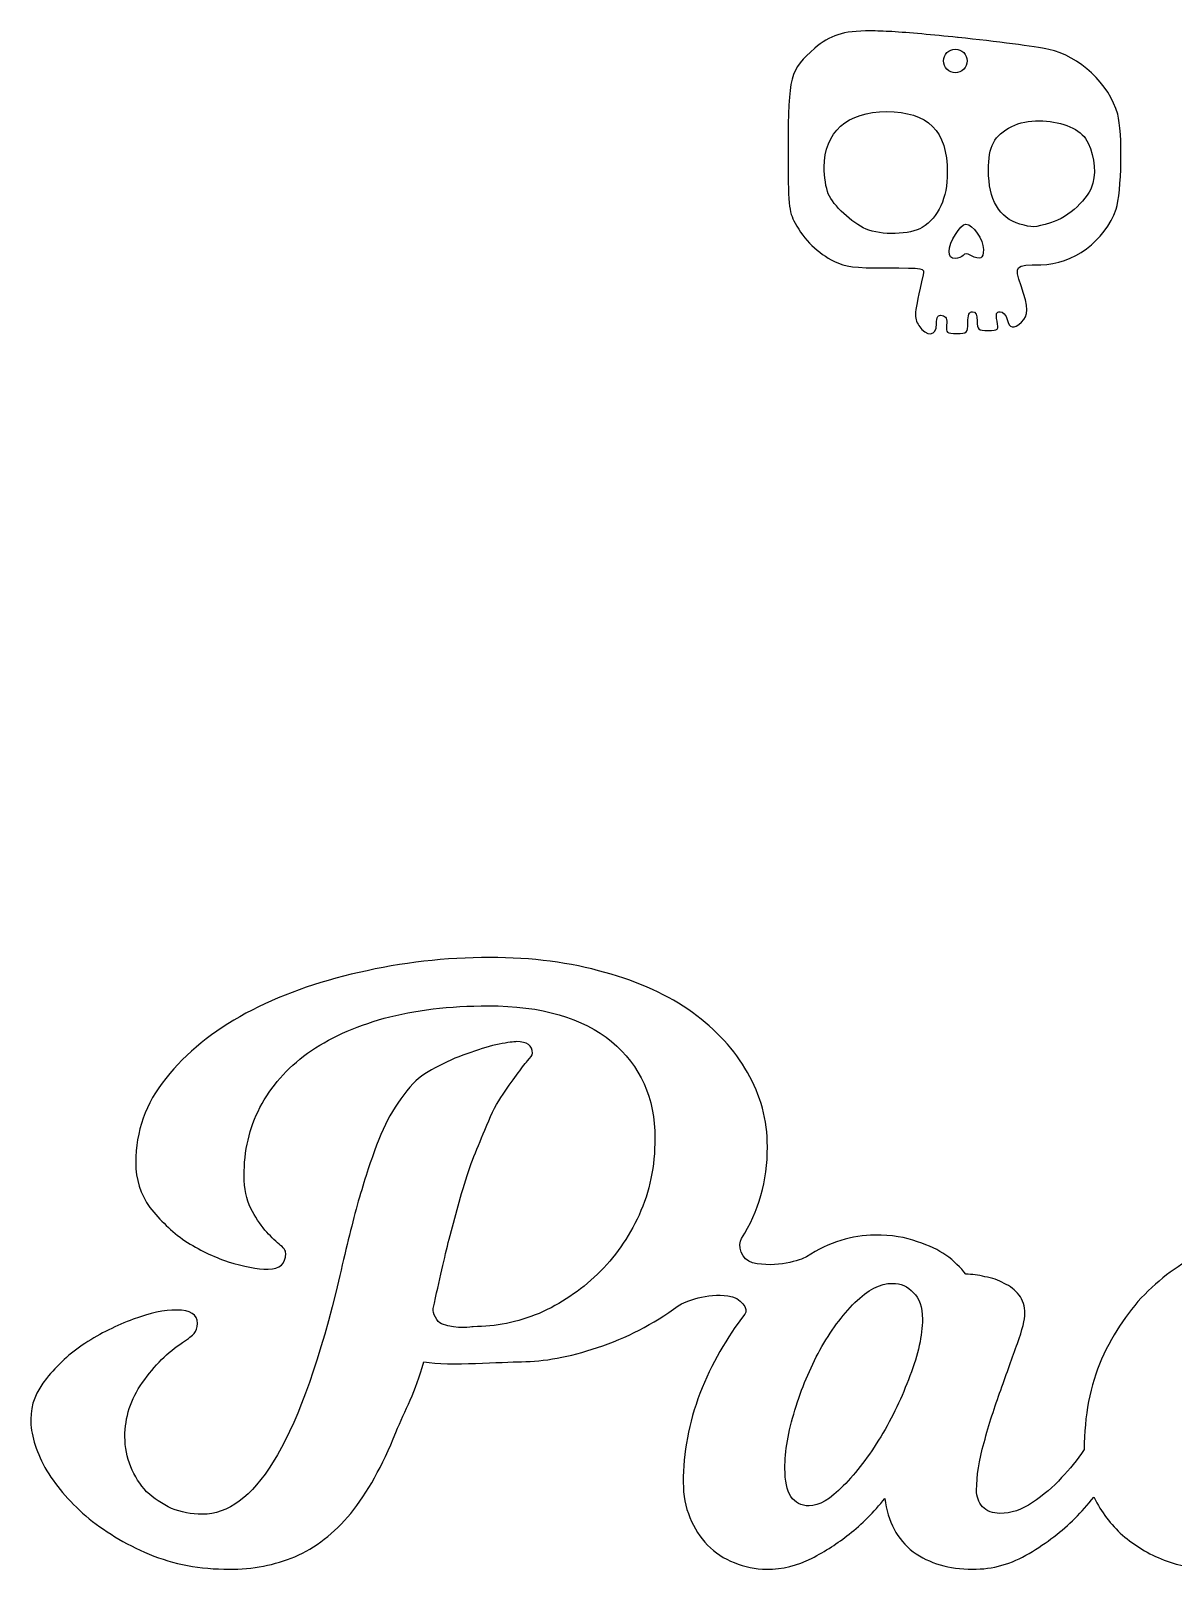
# Model space of a CAD drawing. Extents: x 91 to 611, y 663 to 914.
# Drawn here: x 91.1 to 181.8, y 678.8 to 800.9 of the extents above; entities that cross this region are included whole.
import ezdxf

# ---------------------------------------------------------------- set-up
doc = ezdxf.new("R2010")
doc.units = 0
doc.layers.add('Layer_1', color=7, linetype='CONTINUOUS')

msp = doc.modelspace()

# ---------------------------------------------------------------- linework, layer by layer
at = {"layer": 'Layer_1', "color": 7}
for points in [[(157.783731, 800.863164), (157.783705, 800.863297)], [(124.344785, 704.964957), (125.336974, 708.602823)]]:
    msp.add_lwpolyline(points, dxfattribs=at)
for points in [[(164.530376, 799.413775)], [(159.071883, 794.452832)], [(171.19664, 793.726603)], [(165.375297, 785.523134)], [(127.585874, 727.322195)], [(159.534539, 701.458879)]]:
    msp.add_lwpolyline(points, close=True, dxfattribs=at)
for points in [[(157.783705, 800.863297), (155.599355, 800.871763), (154.564648, 800.505262), (153.36873, 799.481588)], [(159.495825, 800.80067), (158.853205, 800.839087), (158.287763, 800.861207), (157.783731, 800.863164)], [(164.692698, 800.343337), (162.749622, 800.546908), (160.835889, 800.720554), (159.495825, 800.80067)], [(164.759558, 800.336193), (164.737316, 800.338974), (164.715025, 800.341356), (164.692698, 800.343337)], [(171.939855, 799.396815), (170.853448, 799.629808), (167.778775, 800.018878), (164.759558, 800.336193)], [(153.36873, 799.481588), (151.408165, 797.803387), (151.258411, 797.244772), (151.258411, 791.600276)], [(163.592929, 798.476329), (163.59296, 798.994054), (164.012651, 799.413745), (164.530376, 799.413775)], [(164.530376, 799.413775), (165.0481, 799.413745), (165.467792, 798.994054), (165.467822, 798.476329)], [(177.419171, 794.248388), (176.755066, 796.639431), (174.376935, 798.874157), (171.939855, 799.396815)], [(163.867349, 797.813163), (163.691533, 797.989068), (163.592818, 798.227625), (163.592929, 798.476329)], [(164.530376, 797.538406), (164.281671, 797.538421), (164.043165, 797.637257), (163.867349, 797.813163)], [(165.193403, 797.813163), (165.017587, 797.637257), (164.77908, 797.538421), (164.530376, 797.538406)], [(165.467822, 798.476329), (165.467934, 798.227625), (165.369219, 797.989068), (165.193403, 797.813163)], [(154.114829, 790.041747), (154.12356, 792.830432), (155.946621, 794.452832), (159.071883, 794.452832)], [(159.071883, 794.452832), (162.374019, 794.452832), (163.896804, 792.925814), (163.893311, 789.618333)], [(169.011205, 793.274112), (169.622711, 793.585924), (170.40191, 793.728323), (171.19664, 793.726603)], [(171.19664, 793.726603), (172.713895, 793.723428), (174.288617, 793.19397), (174.866494, 792.311954)], [(177.289816, 786.712491), (177.738073, 788.028027), (177.820041, 792.805084), (177.419171, 794.248388)], [(167.161025, 789.798065), (167.154675, 791.715767), (167.600948, 792.555), (169.011205, 793.274112)], [(151.258411, 791.600276), (151.258411, 786.955802), (151.293283, 786.573822), (151.806813, 785.613728)], [(174.866494, 792.311954), (175.470618, 791.389959), (175.732212, 789.820978), (175.453658, 788.786509)], [(154.446194, 787.929469), (154.261885, 788.37061), (154.112342, 789.321127), (154.114829, 790.041747)], [(163.893311, 789.618333), (163.890665, 787.583897), (163.195313, 786.060239), (161.904568, 785.262493)], [(169.649249, 785.529908), (168.003142, 786.023197), (167.168963, 787.454383), (167.161025, 789.798065)], [(175.453658, 788.786509), (175.115229, 787.529657), (173.567627, 786.077754), (172.093393, 785.634074)], [(157.440196, 785.130704), (156.318996, 785.618913), (154.830052, 787.010835), (154.446194, 787.929469)], [(171.308585, 782.300929), (173.863828, 782.305691), (176.434338, 784.201751), (177.289816, 786.712491)], [(151.806813, 785.613728), (152.53127, 784.259298), (153.60667, 783.210594), (154.927286, 782.57128)], [(161.904568, 785.262493), (160.973181, 784.686891), (158.618863, 784.617464), (157.440196, 785.130704)], [(164.033805, 783.352728), (164.036451, 784.088641), (164.921616, 785.523134), (165.375297, 785.523134)], [(165.375297, 785.523134), (165.922641, 785.523134), (166.761345, 784.302187), (166.761345, 783.505314)], [(172.093393, 785.634074), (170.762299, 785.233468), (170.653344, 785.229023), (169.649249, 785.529908)], [(164.514395, 782.794615), (164.180199, 782.794615), (164.033805, 782.965325), (164.033805, 783.352728)], [(165.149528, 783.043139), (165.064967, 782.906349), (164.77919, 782.794615), (164.514395, 782.794615)], [(165.767701, 783.043139), (165.457053, 783.209403), (165.252266, 783.209403), (165.149528, 783.043139)], [(166.761345, 783.505314), (166.761345, 782.751409), (166.521473, 782.639728), (165.767701, 783.043139)], [(154.927286, 782.57128), (155.841872, 782.128526), (156.462083, 782.050474), (159.052992, 782.050474)], [(159.052992, 782.050474), (162.088136, 782.050474), (162.101895, 782.047828), (161.972884, 781.492361)], [(161.972884, 781.492361), (161.23959, 778.334423), (161.221863, 778.120058), (161.645382, 777.473706)], [(169.757808, 780.628072), (169.202341, 782.242588), (169.252506, 782.297039), (171.308585, 782.300929)], [(169.780562, 777.747921), (170.357248, 778.269785), (170.352089, 778.900659), (169.757808, 780.628072)], [(163.040638, 777.603537), (163.040638, 778.19811), (163.136179, 778.346382), (163.47474, 778.276956)], [(163.47474, 778.276956), (163.783059, 778.21372), (163.888311, 777.992687), (163.83759, 777.514399)], [(165.521109, 777.709635), (165.521109, 778.315982), (165.633346, 778.577814), (165.893193, 778.577814)], [(165.893193, 778.577814), (166.14124, 778.577814), (166.265251, 778.329767), (166.265251, 777.833672)], [(166.265251, 777.833672), (166.265251, 777.149618), (166.334783, 777.089531), (167.127132, 777.089531)], [(167.127132, 777.089531), (167.95258, 777.089531), (167.982795, 777.121069), (167.840264, 777.833672)], [(167.840264, 777.833672), (167.724324, 778.413375), (167.779436, 778.577814), (168.089766, 778.577814)], [(168.089766, 778.577814), (168.308868, 778.577814), (168.558397, 778.298757), (168.64399, 777.957683)], [(168.64399, 777.957683), (168.825335, 777.235131), (169.148022, 777.175467), (169.780562, 777.747921)], [(161.645382, 777.473706), (162.248342, 776.553458), (163.040638, 776.627224), (163.040638, 777.603537)], [(163.83759, 777.514399), (163.771947, 776.895432), (163.837616, 776.841484), (164.64375, 776.841484)], [(164.64375, 776.841484), (165.481289, 776.841484), (165.521109, 776.881039), (165.521109, 777.709635)], [(127.585869, 727.322168), (124.058096, 727.322168), (120.596799, 726.925081), (117.201318, 726.13133)], [(136.714206, 726.131357), (133.980178, 726.925108), (130.937263, 727.322195), (127.585874, 727.322195)], [(117.201318, 726.13133), (113.84993, 725.381685), (110.851078, 724.301364), (108.205247, 722.89026)], [(143.659526, 722.956644), (141.763345, 724.323668), (139.448228, 725.381712), (136.714206, 726.131357)], [(108.205247, 722.89026), (105.603514, 721.47913), (103.486932, 719.759627), (101.855338, 717.73117)], [(119.185696, 722.493464), (121.611039, 723.154923), (124.366809, 723.485653), (127.453609, 723.485653)], [(127.453609, 723.485653), (131.686942, 723.485653), (134.950184, 722.537544), (137.243238, 720.641352)], [(148.025058, 718.193848), (147.010822, 720.001827), (145.555702, 721.589646), (143.659526, 722.956644)], [(113.100304, 719.715547), (114.775994, 720.906174), (116.804443, 721.832005), (119.185696, 722.493464)], [(128.31354, 720.442729), (127.652081, 720.310437), (126.902489, 720.090119), (126.064643, 719.781429)], [(129.70299, 720.641352), (129.482505, 720.641352), (129.019092, 720.575021), (128.31354, 720.442729)], [(130.959699, 719.715547), (130.959699, 720.3329), (130.54084, 720.641352), (129.70299, 720.641352)], [(137.243238, 720.641352), (139.536289, 718.745161), (140.682955, 716.187457), (140.682955, 712.968374)], [(109.329696, 715.415905), (110.211638, 717.091566), (111.468706, 718.524921), (113.100304, 719.715547)], [(126.064643, 719.781429), (125.226796, 719.516845), (124.389074, 719.164314), (123.551228, 718.723359)], [(130.562435, 719.120128), (130.827019, 719.384712), (130.959699, 719.583256), (130.959699, 719.715547)], [(123.551228, 718.723359), (122.713381, 718.326483), (122.029644, 717.863065), (121.500477, 717.333898)], [(128.445798, 716.209444), (128.930869, 716.915009), (129.350213, 717.510613), (129.70299, 717.995674)], [(129.70299, 717.995674), (130.055768, 718.480762), (130.341949, 718.855545), (130.562435, 719.120128)], [(149.612658, 712.3071), (149.612658, 714.423769), (149.083393, 716.385868), (148.025058, 718.193848)], [(101.855338, 717.73117), (100.267836, 715.746793), (99.47418, 713.519792), (99.47418, 711.050354)], [(121.500477, 717.333898), (120.794925, 716.540147), (120.177527, 715.680647), (119.64836, 714.754604)], [(127.189091, 713.629674), (127.585967, 714.643902), (128.004829, 715.503905), (128.445798, 716.209444)], [(108.072987, 709.991808), (108.072987, 711.976185), (108.491847, 713.784297), (109.329696, 715.415905)], [(119.64836, 714.754604), (119.163291, 713.872641), (118.700365, 712.791843), (118.259394, 711.513031)], [(126.196903, 711.248501), (126.505582, 711.998172), (126.836314, 712.791817), (127.189091, 713.629674)], [(140.682955, 712.968374), (140.682955, 710.763492), (140.264093, 708.735062), (139.426246, 706.882976)], [(147.562391, 705.030891), (148.929405, 707.14756), (149.612658, 709.573078), (149.612658, 712.3071)], [(99.47418, 711.050354), (99.47418, 709.727436), (99.848976, 708.536677), (100.598629, 707.478395)], [(118.259394, 711.513031), (117.81842, 710.278299), (117.355496, 708.779115), (116.870425, 707.015242)], [(125.336974, 708.602823), (125.645653, 709.617078), (125.932319, 710.498856), (126.196903, 711.248501)], [(108.602025, 707.412011), (108.24925, 708.117577), (108.072987, 708.977553), (108.072987, 709.991808)], [(100.598629, 707.478395), (101.39238, 706.46414), (102.318229, 705.582363), (103.376564, 704.832718)], [(109.726473, 705.692165), (109.329598, 706.177226), (108.954805, 706.750552), (108.602025, 707.412011)], [(116.870425, 707.015242), (116.429456, 705.295448), (115.922464, 703.200634), (115.349198, 700.731222)], [(139.426246, 706.882976), (138.5884, 705.074997), (137.4858, 703.509456), (136.118789, 702.186537)], [(103.376564, 704.832718), (104.478991, 704.127153), (105.625654, 703.575601), (106.816281, 703.178726)], [(110.851406, 704.567711), (110.498629, 704.876374), (110.123349, 705.251183), (109.726473, 705.692165)], [(111.380444, 703.840529), (111.380444, 704.061007), (111.204183, 704.303127), (110.851406, 704.567711)], [(123.088077, 699.474502), (123.573146, 701.723463), (123.992006, 703.553853), (124.344785, 704.964957)], [(148.436369, 703.088159), (147.538021, 703.297709), (147.224089, 704.507068), (147.562391, 705.030891)], [(158.145576, 705.295395), (156.337594, 705.295395), (154.529455, 704.722095), (152.721481, 703.575549)], [(161.518922, 704.76636), (160.592879, 705.11913), (159.468494, 705.295395), (158.145576, 705.295395)], [(163.767817, 703.707814), (163.194554, 704.104689), (162.444959, 704.45767), (161.518922, 704.76636)], [(109.991478, 702.583333), (110.91752, 702.583333), (111.380444, 703.002672), (111.380444, 703.840529)], [(152.721481, 703.575549), (152.274735, 703.292232), (150.309624, 702.651199), (148.436369, 703.088159)], [(165.355416, 702.186564), (164.958541, 702.715731), (164.429276, 703.222726), (163.767817, 703.707814)], [(184.802409, 704.170941), (182.994427, 703.421296), (181.340774, 702.3192), (179.841466, 700.86399)], [(106.816281, 703.178726), (108.051, 702.781851), (109.109533, 702.583333), (109.991478, 702.583333)], [(136.118789, 702.186537), (134.751775, 700.863619), (133.208525, 699.827377), (131.488737, 699.077733)], [(166.876643, 701.988417), (166.347475, 702.120709), (165.840485, 702.186564), (165.355416, 702.186564)], [(156.557973, 699.937656), (157.572207, 700.951884), (158.564398, 701.458879), (159.534539, 701.458879)], [(159.534539, 701.458879), (160.195993, 701.458879), (160.747052, 701.216283), (161.188026, 700.731222)], [(168.397869, 701.458906), (167.956898, 701.72349), (167.449905, 701.900231), (166.876643, 701.988417)], [(169.588688, 700.533101), (169.280009, 700.929977), (168.882938, 701.238428), (168.397869, 701.458906)], [(179.841466, 700.86399), (178.342163, 699.40878), (177.10737, 697.600641), (176.137231, 695.439893)], [(115.349198, 700.731222), (113.8058, 694.557586), (112.152144, 690.081836), (110.388255, 687.303708)], [(136.118789, 696.365697), (138.411843, 697.115369), (140.550695, 698.217942), (142.535072, 699.673152)], [(142.535072, 699.673152), (143.097535, 700.085637), (144.86771, 700.677987), (146.481541, 700.47447)], [(146.481541, 700.47447), (147.525593, 700.342813), (148.12882, 699.405896), (147.826422, 699.011851)], [(153.779554, 696.167524), (154.617398, 697.66684), (155.543737, 698.923427), (156.557973, 699.937656)], [(161.188026, 700.731222), (161.673092, 700.29024), (161.915694, 699.584701), (161.915694, 698.614579)], [(170.051839, 699.077759), (170.051839, 699.651006), (169.89737, 700.136226), (169.588688, 700.533101)], [(99.275549, 698.614579), (97.952636, 698.129491), (96.673774, 697.49031), (95.439055, 696.696559)], [(102.715266, 699.342237), (101.745128, 699.342237), (100.598467, 699.09964), (99.275549, 698.614579)], [(104.368752, 698.284167), (104.368752, 698.989732), (103.817694, 699.342237), (102.715266, 699.342237)], [(123.751798, 698.246861), (123.393824, 698.379099), (123.001899, 699.091015), (123.088077, 699.474502)], [(131.488737, 699.077733), (129.768949, 698.372167), (128.027163, 698.019636), (126.263274, 698.019636)], [(147.826422, 699.011851), (146.371212, 697.159766), (145.180972, 695.065004), (144.254929, 692.727831)], [(161.915694, 698.614579), (161.915694, 697.33574), (161.584964, 695.836583), (160.923505, 694.116789)], [(169.456431, 696.696586), (169.853301, 697.799026), (170.051839, 698.592671), (170.051839, 699.077759)], [(103.178417, 696.762467), (103.663484, 697.07113), (103.971941, 697.313727), (104.104232, 697.490125)], [(104.104232, 697.490125), (104.280622, 697.666523), (104.368752, 697.931397), (104.368752, 698.284167)], [(126.263274, 698.019636), (126.094848, 698.019636), (125.088602, 697.753042), (123.751798, 698.246861)], [(95.439055, 696.696559), (94.248428, 695.902808), (93.234449, 694.976977), (92.396599, 693.918643)], [(100.003218, 693.587754), (100.973359, 694.954726), (102.031889, 696.012796), (103.178417, 696.762467)], [(130.099771, 695.241243), (131.863657, 695.241243), (133.869834, 695.616052), (136.118789, 696.365697)], [(151.795177, 691.404728), (152.324339, 693.124521), (152.985803, 694.712314), (153.779554, 696.167524)], [(168.133351, 692.992362), (168.618418, 694.35936), (169.059555, 695.594171), (169.456431, 696.696586)], [(120.111511, 689.619), (120.865159, 691.42772), (121.687514, 692.814535), (122.338122, 695.22087)], [(122.338122, 695.22087), (124.419178, 694.883976), (128.617912, 695.241243), (130.099771, 695.241243)], [(176.137231, 695.439893), (175.231138, 693.368811), (174.77166, 690.97896), (174.752139, 688.274624)], [(92.396599, 693.918643), (91.558756, 692.904388), (91.139893, 691.82359), (91.139893, 690.67707)], [(98.614251, 689.288085), (98.614251, 690.831507), (99.07718, 692.264836), (100.003218, 693.587754)], [(160.923505, 694.116789), (160.306144, 692.441075), (159.53428, 690.831507), (158.608237, 689.288085)], [(144.254929, 692.727831), (143.372985, 690.390684), (142.93185, 688.031471), (142.93185, 685.650272)], [(166.810756, 688.824984), (167.207626, 690.280141), (167.64828, 691.669444), (168.133351, 692.992362)], [(151.001619, 686.774673), (151.001619, 688.141697), (151.266009, 689.684934), (151.795177, 691.404728)], [(91.139893, 690.67707), (91.139893, 689.530523), (91.514689, 688.251658), (92.264342, 686.84058)], [(99.077402, 686.906938), (98.768721, 687.656583), (98.614251, 688.450254), (98.614251, 689.288085)], [(116.539534, 683.202714), (117.862452, 684.834296), (119.053176, 686.973163), (120.111511, 689.619)], [(158.608237, 689.288085), (157.682194, 687.744689), (156.69, 686.444049), (155.631671, 685.385714)], [(166.215345, 685.054853), (166.215345, 686.157267), (166.41388, 687.413854), (166.810756, 688.824984)], [(174.752139, 688.274624), (174.197852, 687.433274), (173.602438, 686.687439), (172.962035, 686.047041)], [(92.264342, 686.84058), (93.058088, 685.473556), (94.138414, 684.195194), (95.505425, 683.004567)], [(100.334109, 684.922561), (99.804947, 685.495834), (99.386082, 686.157293), (99.077402, 686.906938)], [(110.388255, 687.303708), (108.668467, 684.525632), (106.794, 683.136806), (104.76553, 683.136806)], [(152.92011, 683.798107), (151.64129, 683.798107), (151.001619, 684.790295), (151.001619, 686.774673)], [(142.93185, 685.650272), (142.93185, 684.636017), (143.10811, 683.709683), (143.460887, 682.871852)], [(155.631671, 685.385714), (154.617435, 684.32738), (153.713855, 683.798107), (152.92011, 683.798107)], [(166.678012, 683.731776), (166.36933, 684.084545), (166.215345, 684.525685), (166.215345, 685.054853)], [(172.962035, 686.047041), (172.300575, 685.297396), (171.528708, 684.635937), (170.646766, 684.062664)], [(102.318486, 683.599484), (101.568836, 683.952253), (100.907374, 684.393393), (100.334109, 684.922561)], [(156.094822, 681.549252), (157.109056, 682.343003), (158.057184, 683.291112), (158.939128, 684.393552)], [(158.939128, 684.393552), (159.159614, 682.541467), (159.909205, 681.130416), (161.188026, 680.160267)], [(170.646766, 684.062664), (169.808917, 683.489391), (168.949407, 683.202741), (168.067462, 683.202741)], [(174.020589, 682.805945), (174.545978, 683.331355), (175.045797, 683.896849), (175.52825, 684.490919)], [(175.52825, 684.490919), (175.533012, 684.4806), (175.537007, 684.469752), (175.541823, 684.459434)], [(175.541823, 684.459434), (176.115088, 683.312913), (176.864678, 682.320725), (177.79072, 681.482868)], [(95.505425, 683.004567), (96.916537, 681.813941), (98.591979, 680.799475), (100.532258, 679.961618)], [(104.76553, 683.136806), (103.883588, 683.136806), (103.068141, 683.290794), (102.318486, 683.599484)], [(112.108115, 679.762995), (113.73971, 680.468533), (115.216621, 681.615212), (116.539534, 683.202714)], [(143.460887, 682.871852), (143.813665, 682.033995), (144.276591, 681.306655), (144.849856, 680.689328)], [(168.067462, 683.202741), (167.494199, 683.202741), (167.030789, 683.37898), (166.678012, 683.731776)], [(170.382241, 680.028028), (171.793353, 680.865859), (173.006355, 681.791716), (174.020589, 682.805945)], [(153.118256, 679.630756), (154.220684, 680.204029), (155.212878, 680.843686), (156.094822, 681.549252)], [(177.79072, 681.482868), (178.760859, 680.645037), (179.863455, 679.983578), (181.098177, 679.49849)], [(144.849856, 680.689328), (145.467214, 680.071949), (146.173227, 679.609033), (146.966978, 679.300344)], [(161.188026, 680.160267), (162.46684, 679.234224), (164.032368, 678.770832), (165.884449, 678.770832)], [(100.532258, 679.961618), (102.472532, 679.167867), (104.589598, 678.770806), (106.882652, 678.770806)], [(106.882652, 678.770806), (108.77883, 678.770806), (110.520613, 679.101535), (112.108115, 679.762995)], [(146.966978, 679.300344), (147.804821, 678.947574), (148.664335, 678.770832), (149.546279, 678.770832)], [(149.546279, 678.770832), (150.825099, 678.770832), (152.015824, 679.057482), (153.118256, 679.630756)], [(165.884449, 678.770832), (167.516043, 678.770832), (169.01523, 679.190171), (170.382241, 680.028028)], [(181.098177, 679.49849), (182.376997, 679.013429), (183.699921, 678.770832), (185.066932, 678.770832)]]:
    msp.add_open_spline(points, degree=3, dxfattribs=at)

doc.saveas('drawing.dxf')
